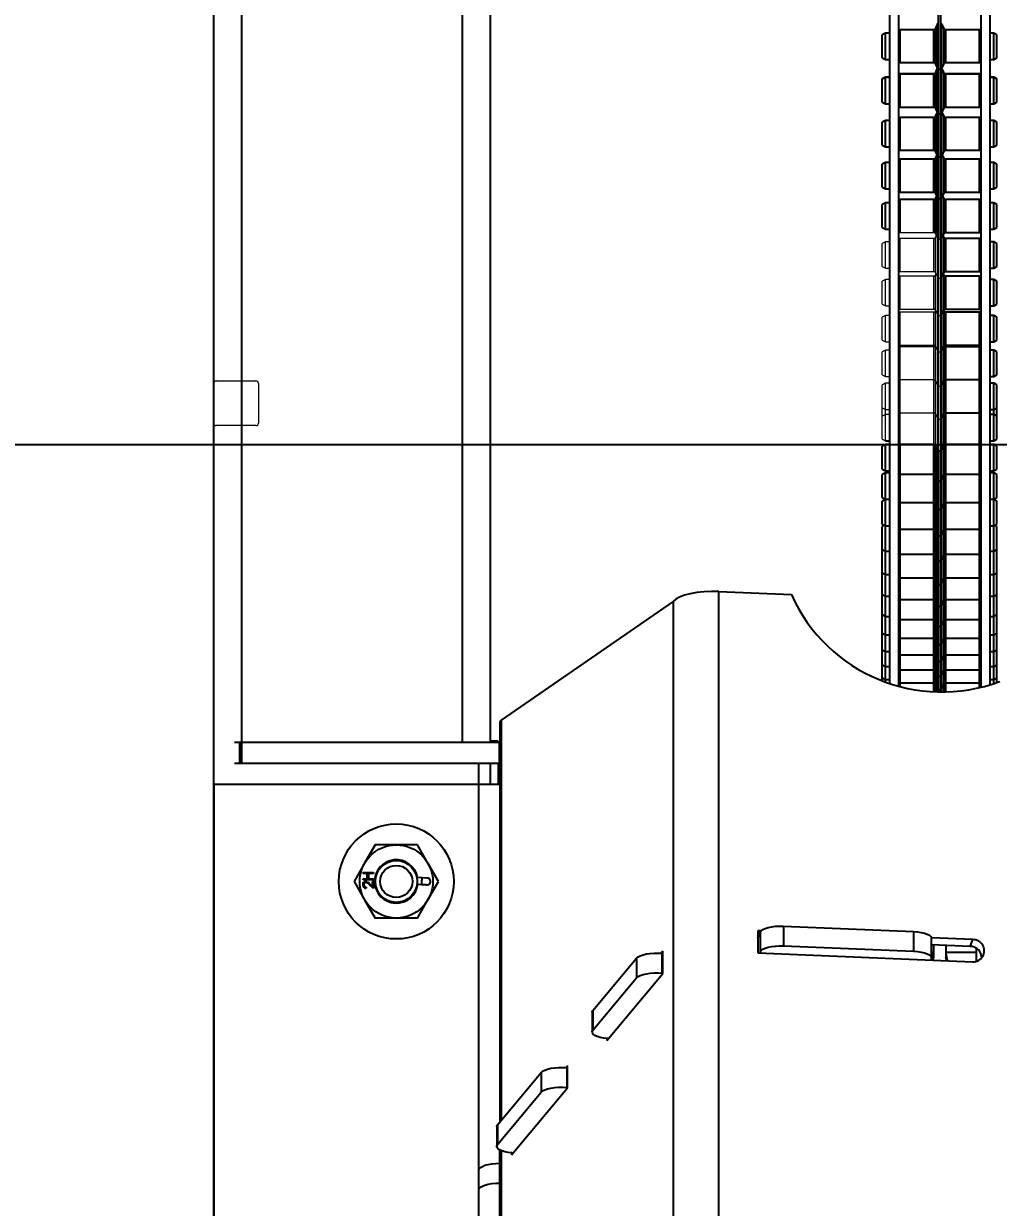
# Model space of a CAD drawing. Header units: feet. Extents: x -17 to 453, y -41 to 31.
# Drawn here: x 49.673 to 50.235, y 4.573 to 5.255 of the extents above; entities that cross this region are included whole.
import ezdxf
from ezdxf.enums import TextEntityAlignment as Align

# ---------------------------------------------------------------- set-up
doc = ezdxf.new("R2018")
doc.units = ezdxf.units.FT
doc.header["$MEASUREMENT"] = 0
doc.layers.add('DETL-RACK-FADE', color=8, linetype='Continuous')
doc.layers.add('G-ANNO-TEXT', color=1, linetype='Continuous')
doc.styles.add('NEI-A', font='arial.ttf')
doc.styles.get("Standard").update_dxf_attribs({"font": 'arial.ttf'})

# ---------------------------------------------------------------- blocks, each defined once
blk = doc.blocks.new('DETAIL_TITLE')
at = {"style": 'NEI-A', "flags": 8}
blk.add_attdef('#', text='', height=0.2, dxfattribs=at).set_placement((0.5922, -0.5109), align=Align.MIDDLE_CENTER)
at = {"lineweight": 30, "style": '', "flags": 104}
blk.add_attdef('DETAIL_TITLE', text='', height=0.2, dxfattribs=at).set_placement((0.9099, -0.52514), align=Align.BOTTOM_LEFT)
at = {"style": 'NEI-A'}
for tag, p in [('SCALE:', (0.93865, -0.73792)), ('1"_=_', (1.5474, -0.73792))]:
    blk.add_attdef(tag, text='', height=0.1, dxfattribs=at).set_placement(p, align=Align.BOTTOM_LEFT)

msp = doc.modelspace()

# ---------------------------------------------------------------- linework, layer by layer
for p, q in [((49.78266, 4.47483), (49.78266, 6.13812)), ((49.79891, 4.82868), (49.79891, 6.14082)), ((49.92582, 6.1361), (49.92582, 4.84072)), ((49.94207, 6.14082), (49.94207, 4.84072)), ((50.17209, 6.10792), (50.17209, 4.87494)), ((50.1773, 6.10792), (50.1773, 4.87335)), ((50.22471, 6.10792), (50.22471, 4.87258)), ((50.22993, 6.10792), (50.22993, 4.87403)), ((50.2004, 5.13079), (50.2004, 5.33641)), ((50.20161, 4.86993), (50.20161, 5.33641)), ((50.19769, 5.25137), (50.17802, 5.25137)), ((50.17802, 5.25137), (50.17802, 5.23241)), ((50.19769, 5.23241), (50.19769, 5.25137)), ((50.19973, 5.25474), (50.19836, 5.2518)), ((50.19836, 5.2518), (50.19836, 5.23198)), ((50.19973, 5.13122), (50.19973, 5.25474)), ((50.20365, 5.2518), (50.20228, 5.25474)), ((50.20228, 4.86993), (50.20228, 5.25474)), ((50.20365, 5.23198), (50.20365, 5.2518)), ((50.22399, 5.25137), (50.20432, 5.25137)), ((50.20432, 5.25137), (50.20432, 5.23241)), ((50.22399, 5.23241), (50.22399, 5.25137)), ((50.16985, 5.24948), (50.16797, 5.24851)), ((50.16797, 5.23527), (50.16797, 5.24851)), ((50.17209, 5.24948), (50.16985, 5.24948)), ((50.16985, 5.2343), (50.16985, 5.24948)), ((50.23217, 5.24948), (50.22993, 5.24948)), ((50.23404, 5.24851), (50.23217, 5.24948)), ((50.23217, 5.2343), (50.23217, 5.24948)), ((50.23404, 5.23527), (50.23404, 5.24851)), ((50.16797, 5.23527), (50.16985, 5.2343)), ((50.16985, 5.2343), (50.17209, 5.2343)), ((50.17802, 5.23241), (50.19769, 5.23241)), ((50.19836, 5.23198), (50.19973, 5.22904)), ((50.20228, 5.22904), (50.20365, 5.23198)), ((50.20432, 5.23241), (50.22399, 5.23241)), ((50.22993, 5.2343), (50.23217, 5.2343)), ((50.23217, 5.2343), (50.23404, 5.23527)), ((50.16985, 5.22402), (50.16797, 5.22306)), ((50.16985, 5.22386), (50.16797, 5.22289)), ((50.16797, 5.20965), (50.16797, 5.22306)), ((50.17209, 5.22402), (50.16985, 5.22402)), ((50.16985, 5.20869), (50.16985, 5.22402)), ((50.17209, 5.22386), (50.16985, 5.22386)), ((50.19769, 5.22592), (50.17802, 5.22592)), ((50.17802, 5.22592), (50.17802, 5.20679)), ((50.19769, 5.22575), (50.17802, 5.22575)), ((50.19769, 5.20679), (50.19769, 5.22592)), ((50.19968, 5.22916), (50.19836, 5.22634)), ((50.19971, 5.22908), (50.19836, 5.22618)), ((50.19836, 5.22634), (50.19836, 5.20636)), ((50.2004, 5.22862), (50.20161, 5.22862)), ((50.20365, 5.22618), (50.2023, 5.22908)), ((50.20365, 5.22634), (50.20234, 5.22916)), ((50.20365, 5.20636), (50.20365, 5.22634)), ((50.22399, 5.22592), (50.20432, 5.22592)), ((50.20432, 5.22592), (50.20432, 5.20679)), ((50.22399, 5.22575), (50.20432, 5.22575)), ((50.22399, 5.20679), (50.22399, 5.22592)), ((50.23217, 5.22402), (50.22993, 5.22402)), ((50.23217, 5.22386), (50.22993, 5.22386)), ((50.23404, 5.22306), (50.23217, 5.22402)), ((50.23217, 5.20869), (50.23217, 5.22402)), ((50.23404, 5.22289), (50.23217, 5.22386)), ((50.23404, 5.20965), (50.23404, 5.22306)), ((50.16797, 5.20965), (50.16985, 5.20869)), ((50.23217, 5.20869), (50.23404, 5.20965)), ((50.16985, 5.20869), (50.17209, 5.20869)), ((50.17802, 5.20679), (50.19769, 5.20679)), ((50.19836, 5.20636), (50.19973, 5.20342)), ((50.19954, 5.20384), (50.19836, 5.20133)), ((50.2004, 5.203), (50.20161, 5.203)), ((50.20228, 5.20342), (50.20365, 5.20636)), ((50.20365, 5.20133), (50.20248, 5.20384)), ((50.20432, 5.20679), (50.22399, 5.20679)), ((50.22993, 5.20869), (50.23217, 5.20869)), ((50.16985, 5.199), (50.16797, 5.19804)), ((50.16797, 5.18479), (50.16797, 5.19804)), ((50.17209, 5.199), (50.16985, 5.199)), ((50.16985, 5.18383), (50.16985, 5.199)), ((50.19769, 5.2009), (50.17802, 5.2009)), ((50.17802, 5.2009), (50.17802, 5.18194)), ((50.19769, 5.18194), (50.19769, 5.2009)), ((50.19836, 5.20133), (50.19836, 5.18151)), ((50.20365, 5.18151), (50.20365, 5.20133)), ((50.22399, 5.2009), (50.20432, 5.2009)), ((50.20432, 5.2009), (50.20432, 5.18194)), ((50.22399, 5.18194), (50.22399, 5.2009)), ((50.23217, 5.199), (50.22993, 5.199)), ((50.23404, 5.19804), (50.23217, 5.199)), ((50.23217, 5.18383), (50.23217, 5.199)), ((50.23404, 5.18479), (50.23404, 5.19804)), ((50.16797, 5.18479), (50.16985, 5.18383)), ((50.16985, 5.18383), (50.17209, 5.18383)), ((50.17802, 5.18194), (50.19769, 5.18194)), ((50.20432, 5.18194), (50.22399, 5.18194)), ((50.22993, 5.18383), (50.23217, 5.18383)), ((50.23217, 5.18383), (50.23404, 5.18479)), ((50.16985, 5.17493), (50.16797, 5.17397)), ((50.17209, 5.17493), (50.16985, 5.17493)), ((50.16985, 5.15976), (50.16985, 5.17493)), ((50.19769, 5.17683), (50.17802, 5.17683)), ((50.17802, 5.17683), (50.17802, 5.15786)), ((50.19769, 5.15786), (50.19769, 5.17683)), ((50.19836, 5.18151), (50.19973, 5.17857)), ((50.19935, 5.17938), (50.19836, 5.17725)), ((50.19836, 5.17725), (50.19836, 5.15744)), ((50.2004, 5.17814), (50.20161, 5.17814)), ((50.20228, 5.17857), (50.20365, 5.18151)), ((50.20365, 5.17725), (50.20266, 5.17938)), ((50.20365, 5.15744), (50.20365, 5.17725)), ((50.22399, 5.17683), (50.20432, 5.17683)), ((50.20432, 5.17683), (50.20432, 5.15786)), ((50.22399, 5.15786), (50.22399, 5.17683)), ((50.23217, 5.17493), (50.22993, 5.17493)), ((50.23404, 5.17397), (50.23217, 5.17493)), ((50.23217, 5.15976), (50.23217, 5.17493)), ((50.16797, 5.16072), (50.16797, 5.17397)), ((50.23404, 5.16072), (50.23404, 5.17397)), ((50.16797, 5.16072), (50.16985, 5.15976)), ((50.16985, 5.15976), (50.17209, 5.15976)), ((50.17802, 5.15786), (50.19769, 5.15786)), ((50.19836, 5.15744), (50.19973, 5.15449)), ((50.19917, 5.15571), (50.19836, 5.15398)), ((50.20228, 5.15449), (50.20365, 5.15744)), ((50.20365, 5.15398), (50.20285, 5.15571)), ((50.20432, 5.15786), (50.22399, 5.15786)), ((50.22993, 5.15976), (50.23217, 5.15976)), ((50.23217, 5.15976), (50.23404, 5.16072)), ((50.16985, 5.15166), (50.16797, 5.15069)), ((50.16797, 5.13745), (50.16797, 5.15069)), ((50.17209, 5.15166), (50.16985, 5.15166)), ((50.16985, 5.13648), (50.16985, 5.15166)), ((50.19769, 5.15355), (50.17802, 5.15355)), ((50.17802, 5.15355), (50.17802, 5.13459)), ((50.19769, 5.13459), (50.19769, 5.15355)), ((50.19836, 5.15398), (50.19836, 5.13416)), ((50.2004, 5.15407), (50.20161, 5.15407)), ((50.20365, 5.13416), (50.20365, 5.15398)), ((50.22399, 5.15355), (50.20432, 5.15355)), ((50.20432, 5.15355), (50.20432, 5.13459)), ((50.22399, 5.13459), (50.22399, 5.15355)), ((50.23217, 5.15166), (50.22993, 5.15166)), ((50.23404, 5.15069), (50.23217, 5.15166)), ((50.23217, 5.13648), (50.23217, 5.15166)), ((50.23404, 5.13745), (50.23404, 5.15069)), ((50.16797, 5.13745), (50.16985, 5.13648)), ((50.16985, 5.13648), (50.17209, 5.13648)), ((50.20228, 5.13122), (50.20365, 5.13416)), ((50.20432, 5.13459), (50.22399, 5.13459)), ((50.22993, 5.13648), (50.23217, 5.13648)), ((50.23217, 5.13648), (50.23404, 5.13745)), ((50.20365, 5.13152), (50.20304, 5.13284)), ((50.20365, 5.1117), (50.20365, 5.13152)), ((50.22399, 5.13109), (50.20432, 5.13109)), ((50.20432, 5.13109), (50.20432, 5.11213)), ((50.22399, 5.11213), (50.22399, 5.13109)), ((50.23217, 5.1292), (50.22993, 5.1292)), ((50.23404, 5.12823), (50.23217, 5.1292)), ((50.23217, 5.11403), (50.23217, 5.1292)), ((50.23404, 5.11499), (50.23404, 5.12823)), ((50.22993, 5.11403), (50.23217, 5.11403)), ((50.23217, 5.11403), (50.23404, 5.11499)), ((50.20228, 5.10876), (50.20365, 5.1117)), ((50.20365, 5.10989), (50.20323, 5.1108)), ((50.20365, 5.09008), (50.20365, 5.10989)), ((50.20432, 5.11213), (50.22399, 5.11213)), ((50.22399, 5.10947), (50.20432, 5.10947)), ((50.20432, 5.10947), (50.20432, 5.0905)), ((50.22399, 5.0905), (50.22399, 5.10947)), ((50.23217, 5.10757), (50.22993, 5.10757)), ((50.23404, 5.10661), (50.23217, 5.10757)), ((50.23217, 5.0924), (50.23217, 5.10757)), ((50.23404, 5.09336), (50.23404, 5.10661)), ((50.23217, 5.0924), (50.23404, 5.09336)), ((50.20228, 5.08714), (50.20365, 5.09008)), ((50.20365, 5.08912), (50.20343, 5.0896)), ((50.20365, 5.0693), (50.20365, 5.08912)), ((50.20432, 5.0905), (50.22399, 5.0905)), ((50.22399, 5.08869), (50.20432, 5.08869)), ((50.20432, 5.08869), (50.20432, 5.06973)), ((50.22399, 5.06973), (50.22399, 5.08869)), ((50.22993, 5.0924), (50.23217, 5.0924)), ((50.23217, 5.08679), (50.22993, 5.08679)), ((50.23404, 5.08583), (50.23217, 5.08679)), ((50.23217, 5.07162), (50.23217, 5.08679)), ((50.23404, 5.07258), (50.23404, 5.08583)), ((50.23217, 5.07162), (50.23404, 5.07258)), ((50.20228, 5.06636), (50.20365, 5.0693)), ((50.20365, 5.0692), (50.20363, 5.06925)), ((50.20365, 4.86993), (50.20365, 5.0692)), ((50.20432, 5.06973), (50.22399, 5.06973)), ((50.22399, 5.06877), (50.20432, 5.06877)), ((50.20432, 5.06877), (50.20432, 5.04981)), ((50.22399, 5.04981), (50.22399, 5.06877)), ((50.22993, 5.07162), (50.23217, 5.07162)), ((50.23217, 5.06688), (50.22993, 5.06688)), ((50.23404, 5.06592), (50.23217, 5.06688)), ((50.23217, 5.05171), (50.23217, 5.06688)), ((50.23404, 5.05267), (50.23404, 5.06592)), ((50.23217, 5.05171), (50.23404, 5.05267)), ((50.20228, 5.04644), (50.20365, 5.04938)), ((50.20432, 5.04981), (50.22399, 5.04981)), ((50.22399, 5.04974), (50.20432, 5.04974)), ((50.20432, 5.04974), (50.20432, 4.86994)), ((50.22399, 4.8724), (50.22399, 5.04974)), ((50.22993, 5.05171), (50.23217, 5.05171)), ((50.23217, 5.04784), (50.22993, 5.04784)), ((50.23404, 5.04688), (50.23217, 5.04784)), ((50.23217, 5.01452), (50.23217, 5.04784)), ((50.23404, 5.01549), (50.23404, 5.04688)), ((50.22993, 5.03267), (50.23217, 5.03267)), ((50.23217, 5.03267), (50.23404, 5.03363)), ((50.20228, 5.02741), (50.20365, 5.03035)), ((50.20432, 5.03077), (50.22399, 5.03077)), ((50.23217, 5.02969), (50.22993, 5.02969)), ((50.23404, 5.02873), (50.23217, 5.02969)), ((50.16985, 5.01245), (50.16797, 5.01149)), ((50.16797, 4.99824), (50.16797, 5.01149)), ((50.16985, 5.01452), (50.17209, 5.01452)), ((50.17209, 5.01245), (50.16985, 5.01245)), ((50.16985, 4.99728), (50.16985, 5.01245)), ((50.17802, 5.01263), (50.19769, 5.01263)), ((50.17802, 5.01263), (50.17802, 4.87315)), ((50.19769, 4.87005), (50.19769, 5.01263)), ((50.19836, 5.0122), (50.19973, 5.00926)), ((50.19836, 5.0122), (50.19836, 4.87002)), ((50.20228, 5.00926), (50.20365, 5.0122)), ((50.20432, 5.01263), (50.22399, 5.01263)), ((50.22993, 5.01452), (50.23217, 5.01452)), ((50.23217, 5.01245), (50.22993, 5.01245)), ((50.23217, 5.01452), (50.23404, 5.01549)), ((50.23404, 5.01149), (50.23217, 5.01245)), ((50.23217, 4.99728), (50.23217, 5.01245)), ((50.23404, 4.99824), (50.23404, 5.01149)), ((50.19973, 4.86997), (50.19973, 5.00926)), ((50.2004, 5.00883), (50.20161, 5.00883)), ((50.2004, 4.86995), (50.2004, 5.00883)), ((50.16797, 4.99824), (50.16985, 4.99728)), ((50.23217, 4.99728), (50.23404, 4.99824)), ((50.16985, 4.99613), (50.16797, 4.99517)), ((50.16797, 4.98192), (50.16797, 4.99517)), ((50.16985, 4.99728), (50.17209, 4.99728)), ((50.17209, 4.99613), (50.16985, 4.99613)), ((50.16985, 4.98096), (50.16985, 4.99613)), ((50.17802, 4.99539), (50.19769, 4.99539)), ((50.19836, 4.99496), (50.19973, 4.99202)), ((50.2004, 4.99159), (50.20161, 4.99159)), ((50.20228, 4.99202), (50.20365, 4.99496)), ((50.20432, 4.99539), (50.22399, 4.99539)), ((50.22993, 4.99728), (50.23217, 4.99728)), ((50.23217, 4.99613), (50.22993, 4.99613)), ((50.23404, 4.99517), (50.23217, 4.99613)), ((50.23217, 4.98096), (50.23217, 4.99613)), ((50.23404, 4.98192), (50.23404, 4.99517)), ((50.16797, 4.98192), (50.16985, 4.98096)), ((50.16985, 4.98073), (50.16797, 4.97977)), ((50.16797, 4.96653), (50.16797, 4.97977)), ((50.16985, 4.98096), (50.17209, 4.98096)), ((50.17209, 4.98073), (50.16985, 4.98073)), ((50.16985, 4.87572), (50.16985, 4.98073)), ((50.17802, 4.97906), (50.19769, 4.97906)), ((50.19836, 4.97864), (50.19973, 4.97569)), ((50.20228, 4.97569), (50.20365, 4.97864)), ((50.20432, 4.97906), (50.22399, 4.97906)), ((50.22993, 4.98096), (50.23217, 4.98096)), ((50.23217, 4.98073), (50.22993, 4.98073)), ((50.23217, 4.98096), (50.23404, 4.98192)), ((50.23404, 4.97977), (50.23217, 4.98073)), ((50.23217, 4.87475), (50.23217, 4.98073)), ((50.23404, 4.96653), (50.23404, 4.97977)), ((50.2004, 4.97527), (50.20161, 4.97527)), ((50.16797, 4.96653), (50.16985, 4.96556)), ((50.16915, 4.96592), (50.16797, 4.96532)), ((50.16797, 4.95207), (50.16797, 4.96532)), ((50.16985, 4.96556), (50.17209, 4.96556)), ((50.17802, 4.96367), (50.19769, 4.96367)), ((50.20432, 4.96367), (50.22399, 4.96367)), ((50.22993, 4.96556), (50.23217, 4.96556)), ((50.23217, 4.96556), (50.23404, 4.96653)), ((50.23404, 4.96532), (50.23286, 4.96592)), ((50.23404, 4.95207), (50.23404, 4.96532)), ((50.19836, 4.96324), (50.19973, 4.9603)), ((50.2004, 4.95987), (50.20161, 4.95987)), ((50.20228, 4.9603), (50.20365, 4.96324)), ((50.16797, 4.95207), (50.16985, 4.95111)), ((50.16822, 4.95194), (50.16797, 4.95181)), ((50.16797, 4.87642), (50.16797, 4.95181)), ((50.16985, 4.95111), (50.17209, 4.95111)), ((50.22993, 4.95111), (50.23217, 4.95111)), ((50.23217, 4.95111), (50.23404, 4.95207)), ((50.23404, 4.95181), (50.23379, 4.95194)), ((50.23404, 4.87541), (50.23404, 4.95181)), ((50.17802, 4.94921), (50.19769, 4.94921)), ((50.19836, 4.94878), (50.19973, 4.94584)), ((50.2004, 4.94542), (50.20161, 4.94542)), ((50.20228, 4.94584), (50.20365, 4.94878)), ((50.20432, 4.94921), (50.22399, 4.94921)), ((50.16797, 4.93857), (50.16985, 4.9376)), ((50.16985, 4.9376), (50.17209, 4.9376)), ((50.22993, 4.9376), (50.23217, 4.9376)), ((50.23217, 4.9376), (50.23404, 4.93857)), ((50.17802, 4.93571), (50.19769, 4.93571)), ((50.19836, 4.93528), (50.19973, 4.93234)), ((50.2004, 4.93191), (50.20161, 4.93191)), ((50.20228, 4.93234), (50.20365, 4.93528)), ((50.20432, 4.93571), (50.22399, 4.93571)), ((50.07375, 4.48406), (50.07375, 4.92773)), ((50.07375, 4.92773), (50.11555, 4.926)), ((50.16797, 4.92602), (50.16985, 4.92506)), ((50.16985, 4.92506), (50.17209, 4.92506)), ((50.17802, 4.92316), (50.19769, 4.92316)), ((50.19836, 4.92274), (50.19973, 4.91979)), ((50.20228, 4.91979), (50.20365, 4.92274)), ((50.20432, 4.92316), (50.22399, 4.92316)), ((50.22993, 4.92506), (50.23217, 4.92506)), ((50.23217, 4.92506), (50.23404, 4.92602)), ((50.04745, 4.92202), (49.94835, 4.85373)), ((50.04745, 4.92202), (50.04745, 4.4812)), ((50.2004, 4.91937), (50.20161, 4.91937)), ((50.16797, 4.91445), (50.16985, 4.91348)), ((50.16985, 4.91348), (50.17209, 4.91348)), ((50.17802, 4.91159), (50.19769, 4.91159)), ((50.19836, 4.91116), (50.19973, 4.90822)), ((50.20228, 4.90822), (50.20365, 4.91116)), ((50.20432, 4.91159), (50.22399, 4.91159)), ((50.22993, 4.91348), (50.23217, 4.91348)), ((50.23217, 4.91348), (50.23404, 4.91445)), ((50.16797, 4.90385), (50.16985, 4.90289)), ((50.16985, 4.90289), (50.17209, 4.90289)), ((50.2004, 4.9078), (50.20161, 4.9078)), ((50.22993, 4.90289), (50.23217, 4.90289)), ((50.23217, 4.90289), (50.23404, 4.90385)), ((50.17802, 4.90099), (50.19769, 4.90099)), ((50.19836, 4.90057), (50.19973, 4.89762)), ((50.2004, 4.8972), (50.20161, 4.8972)), ((50.20228, 4.89762), (50.20365, 4.90057)), ((50.20432, 4.90099), (50.22399, 4.90099)), ((50.16797, 4.89424), (50.16985, 4.89328)), ((50.16985, 4.89328), (50.17209, 4.89328)), ((50.17802, 4.89138), (50.19769, 4.89138)), ((50.19836, 4.89096), (50.19973, 4.88801)), ((50.20228, 4.88801), (50.20365, 4.89096)), ((50.20432, 4.89138), (50.22399, 4.89138)), ((50.22993, 4.89328), (50.23217, 4.89328)), ((50.23217, 4.89328), (50.23404, 4.89424)), ((50.16797, 4.88562), (50.16985, 4.88466)), ((50.16985, 4.88466), (50.17209, 4.88466)), ((50.17802, 4.88276), (50.19769, 4.88276)), ((50.19836, 4.88234), (50.19973, 4.8794)), ((50.2004, 4.88759), (50.20161, 4.88759)), ((50.20228, 4.8794), (50.20365, 4.88234)), ((50.20432, 4.88276), (50.22399, 4.88276)), ((50.22993, 4.88466), (50.23217, 4.88466)), ((50.23217, 4.88466), (50.23404, 4.88562)), ((50.16797, 4.878), (50.16985, 4.87704)), ((50.16985, 4.87704), (50.17209, 4.87704)), ((50.17802, 4.87515), (50.19769, 4.87515)), ((50.2004, 4.87897), (50.20161, 4.87897)), ((50.20432, 4.87515), (50.22399, 4.87515)), ((50.22993, 4.87704), (50.23217, 4.87704)), ((50.23217, 4.87704), (50.23404, 4.878)), ((50.19836, 4.87472), (50.19973, 4.87178)), ((50.2004, 4.87135), (50.20161, 4.87135)), ((50.20228, 4.87178), (50.20365, 4.87472)), ((49.94751, 4.85252), (49.94751, 4.62221)), ((49.94835, 4.85373), (49.94835, 4.62321)), ((49.94724, 4.84072), (49.79471, 4.84072)), ((49.79774, 4.82868), (49.79774, 4.84072)), ((49.79846, 4.82868), (49.79846, 4.84072)), ((49.94655, 4.84157), (49.94207, 4.84157)), ((49.94655, 4.84157), (49.94655, 4.84072)), ((49.94724, 4.84072), (49.94724, 4.82868)), ((49.94724, 4.82868), (49.79471, 4.82868)), ((49.93547, 4.49222), (49.93547, 4.82868)), ((49.94207, 4.82868), (49.94207, 4.81664)), ((49.94655, 4.82868), (49.94655, 4.81664)), ((49.94751, 4.81664), (49.78267, 4.81664)), ((49.78267, 4.81664), (49.78267, 4.48018)), ((49.87572, 4.78184), (49.86963, 4.7713)), ((49.90005, 4.78184), (49.87572, 4.78184)), ((49.90614, 4.7713), (49.90005, 4.78184)), ((49.86963, 4.7713), (49.86355, 4.76077)), ((49.8687, 4.76597), (49.87472, 4.76597)), ((49.8687, 4.76543), (49.8687, 4.76597)), ((49.87472, 4.76597), (49.87472, 4.76543)), ((49.91222, 4.76077), (49.90614, 4.7713)), ((49.86355, 4.76077), (49.86963, 4.75023)), ((49.87117, 4.76543), (49.8687, 4.76543)), ((49.8687, 4.76234), (49.87117, 4.76234)), ((49.8687, 4.7618), (49.8687, 4.76234)), ((49.87472, 4.7618), (49.8687, 4.7618)), ((49.87117, 4.76234), (49.87117, 4.76543)), ((49.87179, 4.76543), (49.87179, 4.76234)), ((49.87472, 4.76543), (49.87179, 4.76543)), ((49.87179, 4.76234), (49.87472, 4.76234)), ((49.87472, 4.75663), (49.87223, 4.75897)), ((49.8725, 4.75943), (49.8741, 4.75792)), ((49.8741, 4.76072), (49.87472, 4.76072)), ((49.8741, 4.75792), (49.8741, 4.76072)), ((49.87472, 4.76234), (49.87472, 4.7618)), ((49.87472, 4.76072), (49.87472, 4.75663)), ((49.90275, 4.76286), (49.8997, 4.76307)), ((49.89984, 4.7593), (49.90249, 4.75911)), ((49.90584, 4.76264), (49.90275, 4.76286)), ((49.90571, 4.76269), (49.90541, 4.76267)), ((49.90614, 4.75023), (49.91222, 4.76077)), ((49.87055, 4.7574), (49.87055, 4.75686)), ((49.86963, 4.75023), (49.87572, 4.73969)), ((49.90005, 4.73969), (49.90614, 4.75023)), ((49.90005, 4.73969), (49.87572, 4.73969)), ((50.09621, 4.73241), (50.09621, 4.71965)), ((50.09809, 4.73233), (50.09621, 4.73241)), ((50.09621, 4.72802), (50.09764, 4.73166)), ((50.09764, 4.73166), (50.09764, 4.72027)), ((50.11111, 4.73504), (50.11111, 4.72365)), ((50.11111, 4.73504), (50.18586, 4.73194)), ((50.18586, 4.73194), (50.18586, 4.72055)), ((50.09638, 4.72846), (50.09621, 4.72847)), ((50.22017, 4.72727), (50.19636, 4.72825)), ((50.19638, 4.71668), (50.19638, 4.72807)), ((50.21864, 4.72339), (50.22017, 4.72727)), ((50.04153, 4.72054), (50.04062, 4.71945)), ((50.04115, 4.70801), (50.04115, 4.7194)), ((50.04115, 4.7194), (50.04153, 4.71937)), ((50.04153, 4.70778), (50.04153, 4.72054)), ((50.09621, 4.71965), (50.22017, 4.71451)), ((50.09764, 4.72027), (50.09738, 4.7196)), ((50.11111, 4.72365), (50.18586, 4.72055)), ((50.21864, 4.72339), (50.19638, 4.72431)), ((50.19739, 4.71992), (50.19638, 4.71992)), ((50.19739, 4.72427), (50.19739, 4.71692)), ((50.20462, 4.72397), (50.20462, 4.71692)), ((50.22208, 4.71992), (50.20462, 4.71992)), ((50.22208, 4.72219), (50.22208, 4.71474)), ((50.00119, 4.68649), (50.02638, 4.71666)), ((50.02638, 4.71666), (50.02638, 4.70526)), ((50.19601, 4.71551), (50.19628, 4.71618)), ((50.19739, 4.71692), (50.19707, 4.71547)), ((50.00119, 4.6751), (50.02638, 4.70526)), ((50.00928, 4.66917), (50.04153, 4.70778)), ((50.04153, 4.70798), (50.04115, 4.70801)), ((50.00077, 4.68546), (50.00077, 4.67407)), ((50.00119, 4.68649), (50.00119, 4.6751)), ((50.00928, 4.67034), (50.00928, 4.66917)), ((50.01019, 4.67026), (50.00966, 4.6703)), ((49.94617, 4.62061), (49.97136, 4.65078)), ((49.97136, 4.65078), (49.97136, 4.63939)), ((49.98652, 4.65466), (49.9856, 4.65357)), ((49.98614, 4.65353), (49.98614, 4.64214)), ((49.98614, 4.65353), (49.98652, 4.65349)), ((49.98652, 4.6419), (49.98652, 4.65466)), ((49.94617, 4.60922), (49.97136, 4.63939)), ((49.95427, 4.60329), (49.98652, 4.6419)), ((49.98614, 4.64214), (49.98652, 4.6421)), ((49.94575, 4.61959), (49.94575, 4.6082)), ((49.94617, 4.62061), (49.94617, 4.60922)), ((49.94751, 4.49222), (49.94751, 4.60616)), ((49.94835, 4.60577), (49.94835, 4.49342)), ((49.95427, 4.60446), (49.95427, 4.60329)), ((49.95464, 4.60442), (49.95518, 4.60438))]:
    msp.add_line(p, q)
at = {"flags": 128}
for points in [[(50.07375, 4.92773), (50.06944, 4.92778), (50.06518, 4.92759), (50.06109, 4.92715), (50.05731, 4.92648), (50.05395, 4.9256), (50.05114, 4.92454), (50.04895, 4.92334), (50.04745, 4.92202)], [(49.94751, 4.83618), (49.94736, 4.83632), (49.94724, 4.83644)], [(49.90249, 4.75911), (49.90308, 4.75907), (49.90366, 4.75903), (49.90419, 4.75899), (49.90466, 4.75896), (49.90505, 4.75893), (49.90534, 4.75891), (49.90552, 4.7589), (49.90558, 4.75889)], [(50.09764, 4.73166), (50.09817, 4.73241), (50.09913, 4.73311), (50.1005, 4.73373), (50.10222, 4.73426), (50.10422, 4.73467), (50.10643, 4.73494), (50.10875, 4.73507), (50.11111, 4.73504)], [(50.18586, 4.73194), (50.18816, 4.73177), (50.19032, 4.73146), (50.19224, 4.73102), (50.19386, 4.73046), (50.19511, 4.72981), (50.19595, 4.72909), (50.19635, 4.72834), (50.19638, 4.72807)], [(50.02638, 4.71666), (50.02722, 4.71737), (50.02847, 4.71802), (50.03009, 4.71858), (50.03201, 4.71902), (50.03416, 4.71934), (50.03646, 4.71951), (50.03882, 4.71953), (50.04115, 4.7194)], [(50.09764, 4.72027), (50.09817, 4.72102), (50.09913, 4.72172), (50.1005, 4.72234), (50.10222, 4.72287), (50.10422, 4.72327), (50.10643, 4.72355), (50.10875, 4.72368), (50.11111, 4.72365)], [(50.18586, 4.72055), (50.18816, 4.72038), (50.19032, 4.72007), (50.19224, 4.71963), (50.19386, 4.71907), (50.19511, 4.71842), (50.19595, 4.7177), (50.19635, 4.71695), (50.19628, 4.71618)], [(50.19665, 4.71548), (50.19672, 4.71582), (50.19739, 4.71925)], [(50.20462, 4.71925), (50.20539, 4.71536), (50.20543, 4.71512)], [(50.20502, 4.71514), (50.20496, 4.71538), (50.20462, 4.71692)], [(50.02638, 4.70526), (50.02722, 4.70598), (50.02847, 4.70663), (50.03009, 4.70719), (50.03201, 4.70763), (50.03416, 4.70795), (50.03646, 4.70812), (50.03882, 4.70814), (50.04115, 4.70801)], [(50.00077, 4.68546), (50.00079, 4.68573), (50.00119, 4.68649)], [(50.00966, 4.6703), (50.00745, 4.67057), (50.00545, 4.67098), (50.00373, 4.67151), (50.00236, 4.67213), (50.0014, 4.67283), (50.00087, 4.67357), (50.00079, 4.67434), (50.00119, 4.6751)], [(49.97136, 4.65078), (49.9722, 4.65149), (49.97345, 4.65214), (49.97507, 4.6527), (49.977, 4.65314), (49.97915, 4.65346), (49.98145, 4.65363), (49.98381, 4.65365), (49.98614, 4.65353)], [(49.97136, 4.63939), (49.9722, 4.6401), (49.97345, 4.64075), (49.97507, 4.64131), (49.977, 4.64175), (49.97915, 4.64207), (49.98145, 4.64224), (49.98381, 4.64226), (49.98614, 4.64214)], [(49.94575, 4.61959), (49.94578, 4.61985), (49.94617, 4.62061)], [(49.95464, 4.60442), (49.95244, 4.6047), (49.95044, 4.6051), (49.94872, 4.60563), (49.94735, 4.60625), (49.94638, 4.60695), (49.94585, 4.6077), (49.94578, 4.60846), (49.94617, 4.60922)], [(49.93547, 4.59451), (49.9357, 4.59527), (49.93638, 4.596), (49.9375, 4.59668), (49.93899, 4.59727), (49.94082, 4.59776), (49.9429, 4.59812), (49.94516, 4.59834), (49.94751, 4.59842)], [(49.93547, 4.58312), (49.9357, 4.58388), (49.93638, 4.58461), (49.9375, 4.58529), (49.93899, 4.58588), (49.94082, 4.58637), (49.9429, 4.58673), (49.94516, 4.58695), (49.94751, 4.58702)]]:
    msp.add_lwpolyline(points, dxfattribs=at)
for radius in [0.03312, 0.02107, 0.01204, 0.00926]:
    msp.add_circle((49.88788, 4.76077), radius)
for centre, radius, start, end in [((50.17802, 5.25065), 0.000723, 90, 180), ((50.19769, 5.25211), 0.000737, 270, 335), ((50.2004, 5.25443), 0.000737, 119.17958, 155), ((50.20161, 5.25443), 0.000737, 25, 60.82042), ((50.20432, 5.25211), 0.000737, 205, 270), ((50.22399, 5.25065), 0.000723, 0, 90), ((50.17802, 5.23313), 0.000723, 180, 270), ((50.19769, 5.23167), 0.000737, 25, 90), ((50.20432, 5.23167), 0.000737, 90, 155), ((50.22399, 5.23313), 0.000723, 270, 0), ((50.17802, 5.2252), 0.000723, 90, 180), ((50.17802, 5.22503), 0.000723, 90, 180), ((50.19769, 5.22666), 0.000737, 270, 335), ((50.19769, 5.22649), 0.000737, 270, 335), ((50.2004, 5.22935), 0.000737, 205, 270), ((50.20161, 5.22935), 0.000737, 270, 335), ((50.20432, 5.22666), 0.000737, 205, 270), ((50.20432, 5.22649), 0.000737, 205, 270), ((50.22399, 5.2252), 0.000723, 0, 90), ((50.22399, 5.22503), 0.000723, 0, 90), ((50.17802, 5.20751), 0.000723, 180, 270), ((50.19769, 5.20605), 0.000737, 25, 90), ((50.2004, 5.20373), 0.000737, 205, 270), ((50.20161, 5.20373), 0.000737, 270, 335), ((50.20432, 5.20605), 0.000737, 90, 155), ((50.22399, 5.20751), 0.000723, 270, 0), ((50.17802, 5.20018), 0.000723, 90, 180), ((50.19769, 5.20164), 0.000737, 270, 335), ((50.20432, 5.20164), 0.000737, 205, 270), ((50.22399, 5.20018), 0.000723, 0, 90), ((50.17802, 5.18266), 0.000723, 180, 270), ((50.19769, 5.1812), 0.000737, 25, 90), ((50.20432, 5.1812), 0.000737, 90, 155), ((50.22399, 5.18266), 0.000723, 270, 0), ((50.17802, 5.1761), 0.000723, 90, 180), ((50.19769, 5.17756), 0.000737, 270, 335), ((50.2004, 5.17888), 0.000737, 205, 270), ((50.20161, 5.17888), 0.000737, 270, 335), ((50.20432, 5.17756), 0.000737, 205, 270), ((50.22399, 5.1761), 0.000723, 0, 90), ((50.17802, 5.15858), 0.000723, 180, 270), ((50.19769, 5.15713), 0.000737, 25, 90), ((50.2004, 5.15481), 0.000737, 205, 270), ((50.20161, 5.15481), 0.000737, 270, 335), ((50.20432, 5.15713), 0.000737, 90, 155), ((50.22399, 5.15858), 0.000723, 270, 0), ((50.17802, 5.15283), 0.000723, 90, 180), ((50.19769, 5.15429), 0.000737, 270, 335), ((50.20432, 5.15429), 0.000737, 205, 270), ((50.22399, 5.15283), 0.000723, 0, 90), ((50.20432, 5.13385), 0.000737, 90, 155), ((50.22399, 5.13531), 0.000723, 270, 0), ((50.20161, 5.13153), 0.000737, 270, 335), ((50.20432, 5.13183), 0.000737, 205, 270), ((50.22399, 5.13037), 0.000723, 0, 90), ((50.20161, 5.10907), 0.000737, 270, 335), ((50.20432, 5.11139), 0.000737, 90, 155), ((50.20432, 5.1102), 0.000737, 205, 270), ((50.22399, 5.11285), 0.000723, 270, 0), ((50.22399, 5.10875), 0.000723, 0, 90), ((50.20161, 5.08745), 0.000737, 270, 335), ((50.20432, 5.08977), 0.000737, 90, 155), ((50.20432, 5.08943), 0.000737, 205, 270), ((50.22399, 5.09123), 0.000723, 270, 0), ((50.22399, 5.08797), 0.000723, 0, 90), ((50.20161, 5.06667), 0.000737, 270, 335), ((50.20432, 5.06899), 0.000737, 90, 155), ((50.20432, 5.06951), 0.000737, 205, 270), ((50.22399, 5.07045), 0.000723, 270, 0), ((50.22399, 5.06805), 0.000723, 0, 90), ((50.20161, 5.04675), 0.000737, 270, 335), ((50.20432, 5.04907), 0.000737, 90, 155), ((50.20432, 5.05047), 0.000737, 251.86868, 270), ((50.22399, 5.05053), 0.000723, 270, 0), ((50.22399, 5.04901), 0.000723, 0, 90), ((50.20161, 5.02772), 0.000737, 270, 335), ((50.20432, 5.03004), 0.000737, 90, 155), ((50.22399, 5.0315), 0.000723, 270, 0), ((50.22399, 5.03087), 0.000723, 0, 25.70837), ((50.17802, 5.01335), 0.000723, 180, 270), ((50.19769, 5.01189), 0.000737, 25, 90), ((50.20432, 5.01189), 0.000737, 90, 155), ((50.22399, 5.01335), 0.000723, 270, 0), ((50.2004, 5.00957), 0.000737, 205, 270), ((50.20161, 5.00957), 0.000737, 270, 335), ((50.17802, 4.99611), 0.000723, 180, 270), ((50.19769, 4.99465), 0.000737, 25, 90), ((50.2004, 4.99233), 0.000737, 205, 270), ((50.20161, 4.99233), 0.000737, 270, 335), ((50.20432, 4.99465), 0.000737, 90, 155), ((50.22399, 4.99611), 0.000723, 270, 0), ((50.17802, 4.97978), 0.000723, 180, 270), ((50.19769, 4.97832), 0.000737, 25, 90), ((50.20432, 4.97832), 0.000737, 90, 155), ((50.22399, 4.97978), 0.000723, 270, 0), ((50.2004, 4.97601), 0.000737, 205, 270), ((50.20161, 4.97601), 0.000737, 270, 335), ((50.17802, 4.96439), 0.000723, 180, 270), ((50.19769, 4.96293), 0.000737, 25, 90), ((50.20432, 4.96293), 0.000737, 90, 155), ((50.22399, 4.96439), 0.000723, 270, 0), ((50.2004, 4.96061), 0.000737, 205, 270), ((50.20161, 4.96061), 0.000737, 270, 335), ((50.17802, 4.94993), 0.000723, 180, 270), ((50.22399, 4.94993), 0.000723, 270, 0), ((50.19769, 4.94847), 0.000737, 25, 90), ((50.2004, 4.94615), 0.000737, 205, 270), ((50.20161, 4.94615), 0.000737, 270, 335), ((50.20432, 4.94847), 0.000737, 90, 155), ((50.17802, 4.93643), 0.000723, 180, 270), ((50.22399, 4.93643), 0.000723, 270, 0), ((50.19769, 4.93497), 0.000737, 25, 90), ((50.2004, 4.93265), 0.000737, 205, 270), ((50.20161, 4.93265), 0.000737, 270, 335), ((50.20432, 4.93497), 0.000737, 90, 155), ((50.20221, 4.96494), 0.09501, 204.19854, 290.60287), ((50.17802, 4.92388), 0.000723, 180, 270), ((50.19769, 4.92243), 0.000737, 25, 90), ((50.20432, 4.92243), 0.000737, 90, 155), ((50.22399, 4.92388), 0.000723, 270, 0), ((50.2004, 4.92011), 0.000737, 205, 270), ((50.20161, 4.92011), 0.000737, 270, 335), ((50.17802, 4.91231), 0.000723, 180, 270), ((50.19769, 4.91085), 0.000737, 25, 90), ((50.20432, 4.91085), 0.000737, 90, 155), ((50.22399, 4.91231), 0.000723, 270, 0), ((50.2004, 4.90853), 0.000737, 205, 270), ((50.20161, 4.90853), 0.000737, 270, 335), ((50.17802, 4.90171), 0.000723, 180, 270), ((50.19769, 4.90025), 0.000737, 25, 90), ((50.2004, 4.89794), 0.000737, 205, 270), ((50.20161, 4.89794), 0.000737, 270, 335), ((50.20432, 4.90025), 0.000737, 90, 155), ((50.22399, 4.90171), 0.000723, 270, 0), ((50.17802, 4.8921), 0.000723, 180, 270), ((50.19769, 4.89064), 0.000737, 25, 90), ((50.20432, 4.89064), 0.000737, 90, 155), ((50.22399, 4.8921), 0.000723, 270, 0), ((50.17802, 4.88349), 0.000723, 180, 270), ((50.19769, 4.88203), 0.000737, 25, 90), ((50.2004, 4.88833), 0.000737, 205, 270), ((50.20161, 4.88833), 0.000737, 270, 335), ((50.20432, 4.88203), 0.000737, 90, 155), ((50.22399, 4.88349), 0.000723, 270, 0), ((50.17802, 4.87587), 0.000723, 180, 270), ((50.19769, 4.87441), 0.000737, 25, 90), ((50.2004, 4.87971), 0.000737, 205, 270), ((50.20161, 4.87971), 0.000737, 270, 335), ((50.20432, 4.87441), 0.000737, 90, 155), ((50.22399, 4.87587), 0.000723, 270, 0), ((50.2004, 4.87209), 0.000737, 205, 270), ((50.20161, 4.87209), 0.000737, 270, 335), ((49.88788, 4.76077), 0.01252, 10.43425, 353.09206), ((49.87031, 4.75888), 0.00177, 89.18777, 181.73195), ((49.87042, 4.75885), 0.00126, 91.75961, 182.12185), ((49.86998, 4.75749), 0.00318, 37.6076, 83.55143), ((49.87005, 4.75751), 0.00262, 33.87327, 82.77828), ((49.91198, 4.76033), 0.00956, 164.67267, 187.32692), ((49.90571, 4.76077), 0.00193, 253.16143, 90), ((49.90571, 4.76077), 0.00188, 266, 86), ((49.8705, 4.75882), 0.00196, 179.75685, 271.49658), ((49.87055, 4.75879), 0.00138, 179.49243, 270.25992), ((50.22039, 4.72089), 0.00638, 268.03827, 91.96173), ((50.21848, 4.71654), 0.00685, 0.5941, 88.66671)]:
    msp.add_arc(centre, radius, start, end)
at = {"color": 7, "linetype": 'Continuous', "lineweight": 15}
for centre, radius, start, end in [((50.17802, 5.13531), 0.000723, 180, 270), ((50.19769, 5.13385), 0.000737, 25, 90), ((50.17802, 5.13037), 0.000723, 90, 180), ((50.19769, 5.13183), 0.000737, 270, 335), ((50.2004, 5.13153), 0.000737, 205, 270), ((50.17802, 5.11285), 0.000723, 180, 270), ((50.17802, 5.10875), 0.000723, 90, 180), ((50.19769, 5.11139), 0.000737, 25, 90), ((50.19769, 5.1102), 0.000737, 270, 335), ((50.2004, 5.10907), 0.000737, 205, 270), ((50.17802, 5.09123), 0.000723, 180, 270), ((50.17802, 5.08797), 0.000723, 90, 180), ((50.19769, 5.08977), 0.000737, 25, 90), ((50.19769, 5.08943), 0.000737, 270, 335), ((50.2004, 5.08745), 0.000737, 205, 270), ((50.17802, 5.07045), 0.000723, 180, 270), ((50.17802, 5.06805), 0.000723, 90, 180), ((50.19769, 5.06899), 0.000737, 25, 90), ((50.19769, 5.06951), 0.000737, 270, 335), ((50.2004, 5.06667), 0.000737, 205, 270), ((49.7841, 5.04766), 0.00145, 90, 180), ((49.80697, 5.04766), 0.00145, 0, 90), ((50.17802, 5.05053), 0.000723, 180, 270), ((50.17802, 5.04901), 0.000723, 90, 180), ((50.19769, 5.04907), 0.000737, 25, 90), ((50.19769, 5.05047), 0.000737, 270, 288.13132), ((50.2004, 5.04675), 0.000737, 205, 270), ((49.7841, 5.02479), 0.00145, 180, 270), ((49.80697, 5.02479), 0.00145, 270, 0), ((50.17802, 5.0315), 0.000723, 180, 270), ((50.17802, 5.03087), 0.000723, 154.29163, 180), ((50.19769, 5.03004), 0.000737, 25, 90), ((50.2004, 5.02772), 0.000737, 205, 270)]:
    msp.add_arc(centre, radius, start, end, dxfattribs=at)
msp.add_ellipse((49.97159, 4.85169), major_axis=(0.02408, -0.00087), ratio=0.195884, start_param=2.884084, end_param=3.148675)
at = {"layer": 'DETL-RACK-FADE', "linetype": 'Continuous', "lineweight": 15}
for p, q in [((50.17802, 5.13459), (50.19769, 5.13459)), ((50.19836, 5.13416), (50.19973, 5.13122)), ((50.16985, 5.1292), (50.16797, 5.12823)), ((50.16797, 5.11499), (50.16797, 5.12823)), ((50.17209, 5.1292), (50.16985, 5.1292)), ((50.16985, 5.11403), (50.16985, 5.1292)), ((50.19769, 5.13109), (50.17802, 5.13109)), ((50.17802, 5.13109), (50.17802, 5.11213)), ((50.19769, 5.11213), (50.19769, 5.13109)), ((50.19898, 5.13284), (50.19836, 5.13152)), ((50.19836, 5.13152), (50.19836, 5.1117)), ((50.19973, 5.00926), (50.19973, 5.13122)), ((50.2004, 5.13079), (50.20161, 5.13079)), ((50.2004, 5.00883), (50.2004, 5.13079)), ((50.16797, 5.11499), (50.16985, 5.11403)), ((50.16985, 5.11403), (50.17209, 5.11403)), ((50.16985, 5.10757), (50.16797, 5.10661)), ((50.16797, 5.09336), (50.16797, 5.10661)), ((50.17209, 5.10757), (50.16985, 5.10757)), ((50.16985, 5.0924), (50.16985, 5.10757)), ((50.17802, 5.11213), (50.19769, 5.11213)), ((50.19769, 5.10947), (50.17802, 5.10947)), ((50.17802, 5.10947), (50.17802, 5.0905)), ((50.19769, 5.0905), (50.19769, 5.10947)), ((50.19836, 5.1117), (50.19973, 5.10876)), ((50.19878, 5.1108), (50.19836, 5.10989)), ((50.19836, 5.10989), (50.19836, 5.09008)), ((50.2004, 5.10834), (50.20161, 5.10834)), ((50.16797, 5.09336), (50.16985, 5.0924)), ((50.16985, 5.08679), (50.16797, 5.08583)), ((50.16985, 5.0924), (50.17209, 5.0924)), ((50.17209, 5.08679), (50.16985, 5.08679)), ((50.16985, 5.07162), (50.16985, 5.08679)), ((50.17802, 5.0905), (50.19769, 5.0905)), ((50.19769, 5.08869), (50.17802, 5.08869)), ((50.17802, 5.08869), (50.17802, 5.06973)), ((50.19769, 5.06973), (50.19769, 5.08869)), ((50.19836, 5.09008), (50.19973, 5.08714)), ((50.19858, 5.0896), (50.19836, 5.08912)), ((50.19836, 5.08912), (50.19836, 5.0693)), ((50.2004, 5.08671), (50.20161, 5.08671)), ((50.16797, 5.07258), (50.16797, 5.08583)), ((50.16797, 5.07258), (50.16985, 5.07162)), ((50.16985, 5.06688), (50.16797, 5.06592)), ((50.16797, 5.05267), (50.16797, 5.06592)), ((50.16985, 5.07162), (50.17209, 5.07162)), ((50.17209, 5.06688), (50.16985, 5.06688)), ((50.16985, 5.05171), (50.16985, 5.06688)), ((50.17802, 5.06973), (50.19769, 5.06973)), ((50.19769, 5.06877), (50.17802, 5.06877)), ((50.17802, 5.06877), (50.17802, 5.04981)), ((50.19769, 5.04981), (50.19769, 5.06877)), ((50.19836, 5.0693), (50.19973, 5.06636)), ((50.19838, 5.06925), (50.19836, 5.0692)), ((50.19836, 5.0692), (50.19836, 5.0122)), ((50.2004, 5.06593), (50.20161, 5.06593)), ((50.16797, 5.05267), (50.16985, 5.05171)), ((49.78266, 5.02479), (49.78266, 5.04766)), ((49.7841, 5.0491), (49.80697, 5.0491)), ((49.80841, 5.04766), (49.80841, 5.02479)), ((50.16985, 5.04784), (50.16797, 5.04688)), ((50.16797, 5.01549), (50.16797, 5.04688)), ((50.16985, 5.05171), (50.17209, 5.05171)), ((50.17209, 5.04784), (50.16985, 5.04784)), ((50.16985, 5.01452), (50.16985, 5.04784)), ((50.17802, 5.04981), (50.19769, 5.04981)), ((50.19769, 5.04974), (50.17802, 5.04974)), ((50.17802, 5.04974), (50.17802, 5.01263)), ((50.19769, 5.01263), (50.19769, 5.04974)), ((50.19836, 5.04938), (50.19973, 5.04644)), ((50.2004, 5.04602), (50.20161, 5.04602)), ((50.16797, 5.03363), (50.16985, 5.03267)), ((50.16985, 5.03267), (50.17209, 5.03267)), ((50.16985, 5.02969), (50.16797, 5.02873)), ((50.17209, 5.02969), (50.16985, 5.02969)), ((50.17802, 5.03077), (50.19769, 5.03077)), ((50.19836, 5.03035), (50.19973, 5.02741)), ((50.2004, 5.02698), (50.20161, 5.02698)), ((49.80697, 5.02335), (49.7841, 5.02335)), ((50.16797, 5.01549), (50.16985, 5.01452))]:
    msp.add_line(p, q, dxfattribs=at)

# ---------------------------------------------------------------- block references
at = {"layer": 'G-ANNO-TEXT'}
ref = msp.add_blockref('DETAIL_TITLE', (0.15596, 15.44212), dxfattribs=at)
lines = msp.add_mtext('{\\LMECHANICAL COMPRESSION SPLIT BOLT "TEE" CONNECTION}', dxfattribs={"layer": '0', "insert": (1.06586, 15.21699), "char_height": 8.503693, "attachment_point": 1})
ref.add_attrib('DETAIL_TITLE', '', (1.06586, 15.21699)).embed_mtext(lines)

doc.saveas('drawing.dxf')
